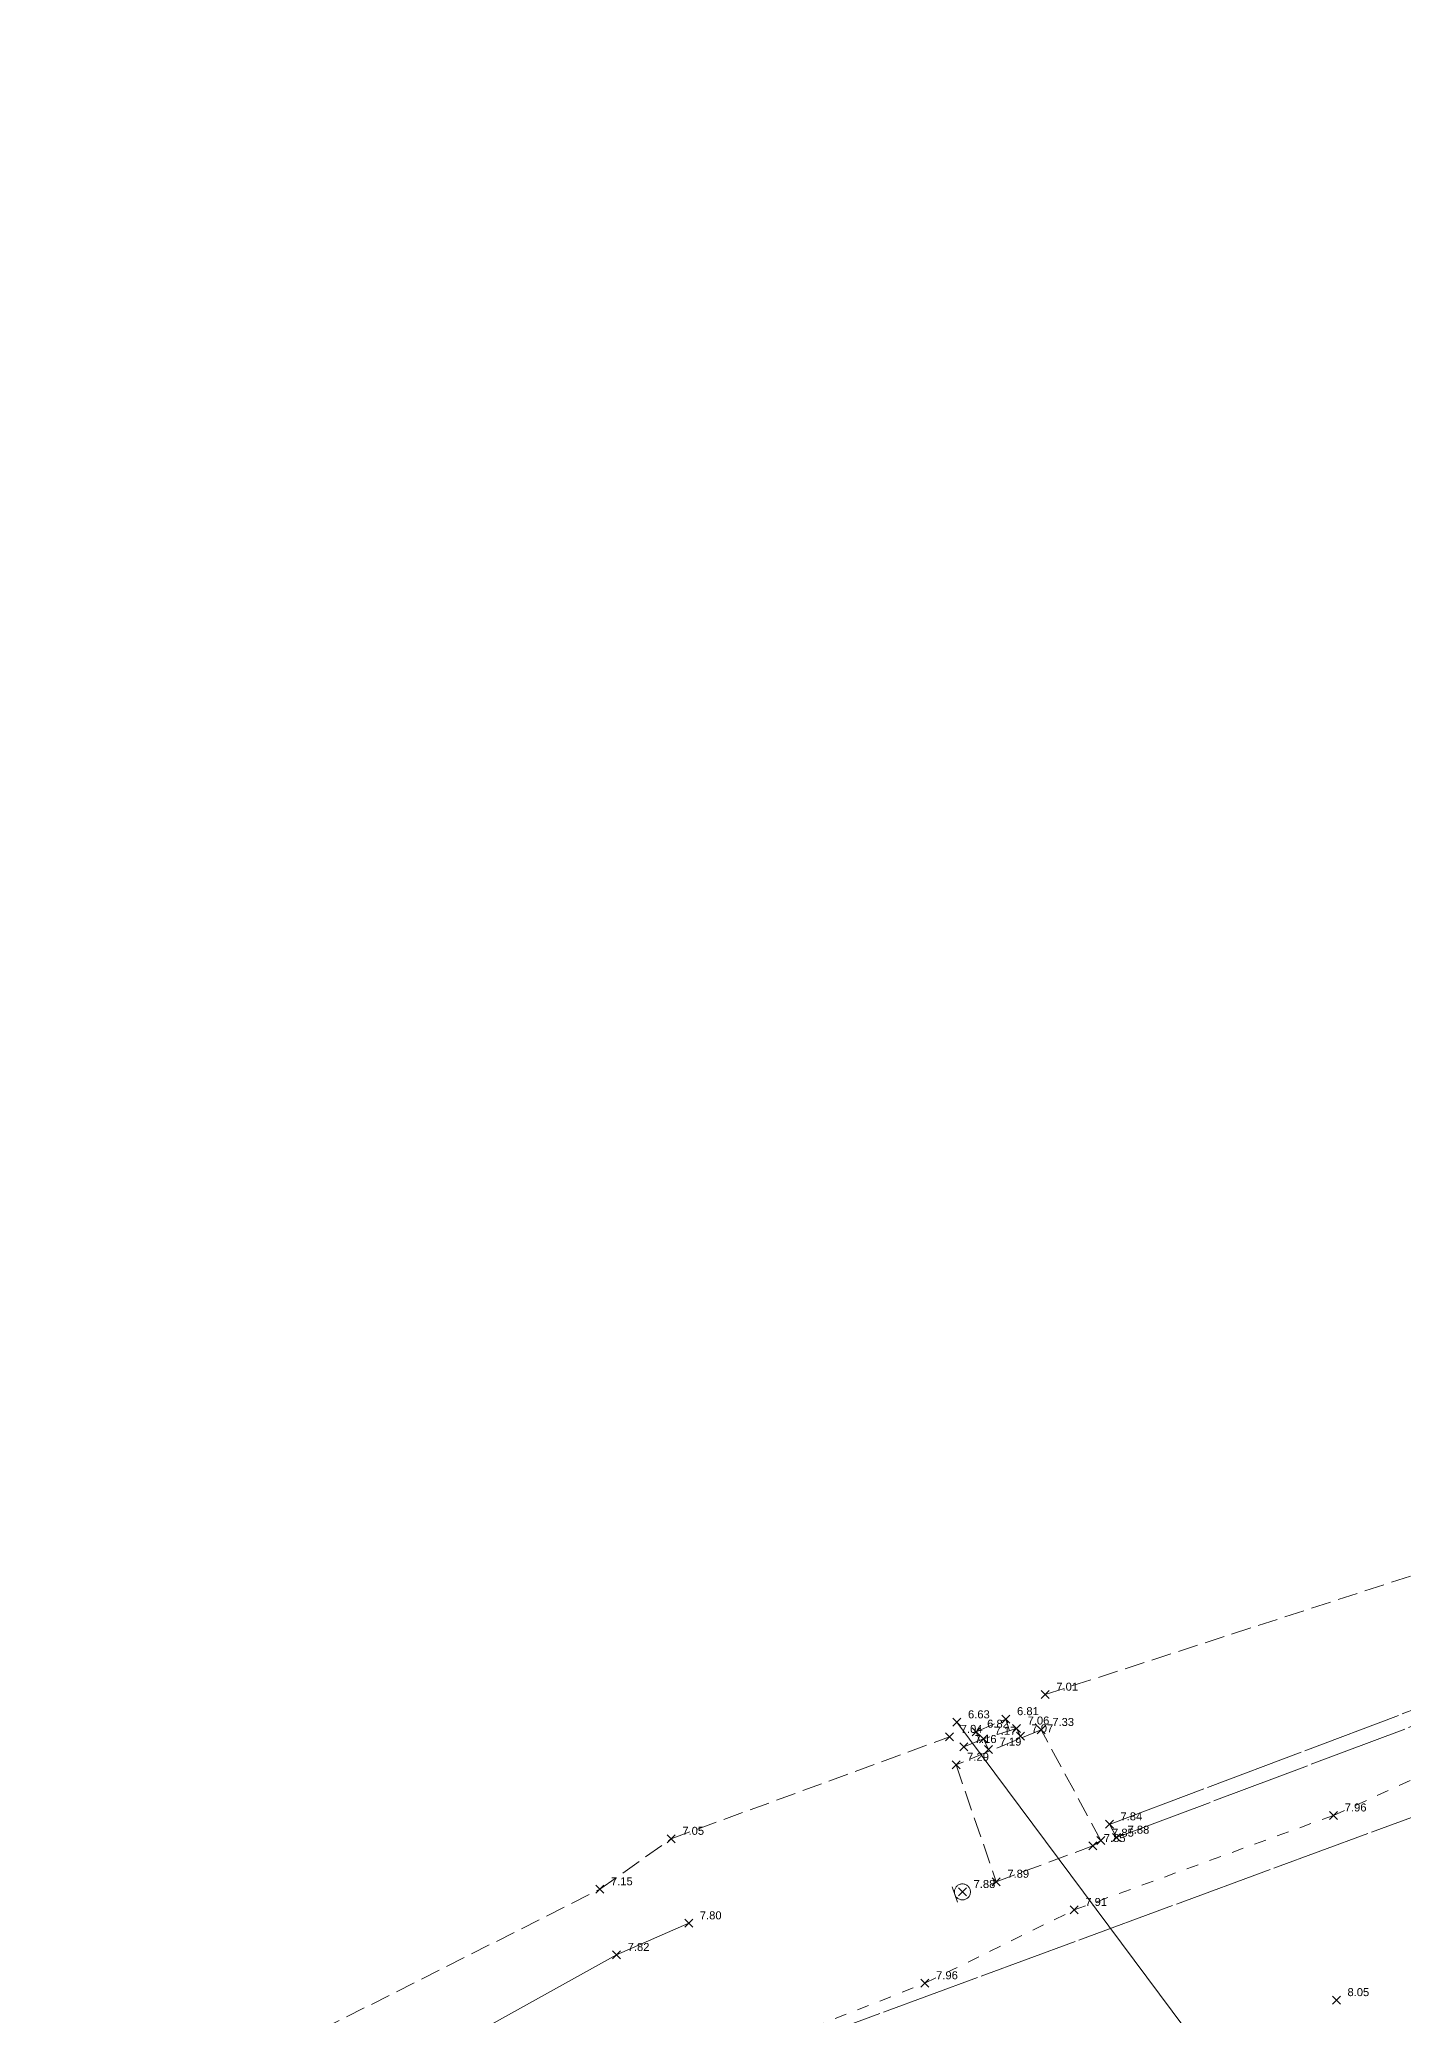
# Model space of a CAD drawing. Header units: metres. Extents: x 1232176 to 1232774, y 7198915 to 7199601.
# Drawn here: x 1232569.37 to 1232603.47, y 7199527.15 to 7199576.53 of the extents above; entities that cross this region are included whole.
import ezdxf

# ---------------------------------------------------------------- set-up
doc = ezdxf.new("R2010")
doc.units = ezdxf.units.M
doc.header["$PDMODE"] = 3
doc.header["$PDSIZE"] = 0.1
for name, pattern in [('LL_0821', [0.7, 0.5, -0.2]), ('LL_0829', [0.6, 0.3, -0.3]), ('OL_0942', [0.7, 0.5, -0.2]), ('SL_1146', [2.5, 2.5, 0]), ('Socle_Continu', [2.5, 2.5, 0]), ('YL_2901', [2.5, 2.5, 0])]:
    doc.linetypes.add(name, pattern=pattern)
for name, color, linetype, lineweight in [('CLOTU_SCS', 212, 'Socle_Continu', 13), ('NIVEL_SCS', 102, 'Socle_Continu', 13), ('SIGNV_SCS', 20, 'Socle_Continu', 13), ('SIGTA_SCI', 7, 'Socle_Continu', 13), ('SIGTO_SCI', 255, 'Socle_Continu', 13), ('VOIRI_SCS', 7, 'Socle_Continu', 13)]:
    doc.layers.add(name, color=color, linetype=linetype, lineweight=lineweight)
doc.layers.add('EAUPL_SCT', color=5, linetype='Socle_Continu', lineweight=13, true_color=0x0000ff)
doc.layers.add('SIGTS_PSS', color=7, linetype='Socle_Continu', lineweight=13, true_color=0x9966cc)
doc.styles.get("Standard").update_dxf_attribs({"font": 'arial.ttf'})
doc.linetypes.add('BL_0101', pattern='A,3,-0.2,0.2,-0.381,["ep",Standard,S=0.254,R=0,X=-0.2,Y=-0.1],-0.381,0.2,-0.2', length=4.562)
doc.linetypes.add('LL_0825', pattern='A,0,["∩",Standard,S=0.127,R=0,X=-0.06,Y=0],1', length=1)
doc.linetypes.add('OL_0943', pattern='A,0.4,["│",Standard,S=0.127,R=0,X=-0.32,Y=0.08],0.15,["l ı l ı l",Standard,S=0.127,R=0,X=-0.35,Y=0]', length=0.55)

# ---------------------------------------------------------------- blocks, each defined once
blk = doc.blocks.new('YP_1521')
at = {"layer": 'SIGTO_SCI', "color": 7, "linetype": 'Socle_Continu'}
blk.add_point((0, 0), dxfattribs=at)
at = {"layer": 'SIGTA_SCI', "linetype": 'Socle_Continu'}
blk.add_attdef('ALT', (0.278, 0.099), '', height=0.2, dxfattribs=at)
at = {"layer": 'SIGTA_SCI', "linetype": 'Socle_Continu', "flags": 9}
blk.add_attdef('CALQUE_ALT', (1.69, -1.18), '', height=0.2, dxfattribs=at)
at = {"layer": 'SIGTO_SCI', "linetype": 'Socle_Continu', "flags": 9}
for tag, p in [('ID', (1.69, 0.105)), ('NATURE', (1.69, -0.216)), ('FAMILLE', (1.69, -0.538)), ('CALQUE', (1.69, -0.859)), ('PCRS', (1.69, -1.823))]:
    blk.add_attdef(tag, p, '', height=0.2, dxfattribs=at)
blk = doc.blocks.new('HP_0569')
at = {"layer": 'SIGNV_SCS', "linetype": 'Socle_Continu'}
blk.add_line((-0.2, -0.2), (0.2, -0.2), dxfattribs=at)
blk.add_circle((0, 0), 0.2, dxfattribs=at)
at = {"layer": 'SIGNV_SCS', "linetype": 'Socle_Continu', "flags": 9}
for tag, p in [('ID', (0.713, 0.595)), ('NATURE', (0.713, 0.273)), ('FAMILLE', (0.713, -0.048)), ('CALQUE', (0.713, -0.369)), ('PCRS', (0.713, -0.69))]:
    blk.add_attdef(tag, p, '', height=0.2, dxfattribs=at)

msp = doc.modelspace()

# ---------------------------------------------------------------- linework, layer by layer
at = {"layer": 'CLOTU_SCS', "linetype": 'SL_1146'}
msp.add_polyline3d([(1232608.21, 7199536.483, 7.71), (1232596.119, 7199531.928, 7.84), (1232596.295, 7199531.595, 7.88), (1232608.321, 7199536.124, 7.91), (1232621.228, 7199540.938, 7.97), (1232630.061, 7199544.201, 7.99), (1232629.926, 7199544.551, 7.8), (1232621.213, 7199541.33, 7.75)], close=True, dxfattribs=at)
at = {"layer": 'EAUPL_SCT', "linetype": 'BL_0101'}
msp.add_polyline3d([(1232592.306, 7199534.477, 6.63), (1232627.79, 7199486.874, 6.93)], dxfattribs=at)
at = {"layer": 'NIVEL_SCS', "linetype": 'OL_0942'}
for points in [[(1232594.514, 7199535.169, 7.01), (1232607.543, 7199539.393, 6.99), (1232619.228, 7199542.967, 7), (1232628.38, 7199546.181, 6.98), (1232640.293, 7199550.439, 7.04), (1232649.357, 7199553.674, 7.03), (1232655.265, 7199555.475, 7.01), (1232655.733, 7199555.742, 6.9), (1232664.137, 7199558.748, 7.03), (1232673.644, 7199561.986, 7.1)], [(1232390.124, 7199367.771, 7.03), (1232392.496, 7199372.024, 6.57), (1232393.903, 7199371.532, 6.88), (1232401.458, 7199379.267, 6.92), (1232409.294, 7199390.385, 6.85), (1232419.608, 7199401.967, 6.95), (1232429.054, 7199412.884, 6.88), (1232437.42, 7199421.053, 6.94), (1232442.219, 7199426.191, 6.86), (1232452.999, 7199436.865, 7), (1232460.519, 7199444.733, 6.94), (1232468.001, 7199451.164, 6.98), (1232480.811, 7199461.463, 7.01), (1232491.956, 7199469.824, 6.94), (1232503.452, 7199477.604, 6.88), (1232515.607, 7199485.942, 7.12), (1232527.966, 7199494.564, 6.99), (1232539.911, 7199502.511, 7.01), (1232552.761, 7199511.933, 7.06), (1232561.282, 7199517.486, 6.99), (1232570.792, 7199523.966, 7.04), (1232583.381, 7199530.305, 7.15), (1232585.165, 7199531.567, 7.05), (1232592.125, 7199534.114, 7.04)]]:
    msp.add_polyline3d(points, dxfattribs=at)
at = {"layer": 'NIVEL_SCS', "linetype": 'OL_0943'}
msp.add_polyline3d([(1232390.966, 7199364.691, 7.74), (1232395.575, 7199369.584, 7.67), (1232402.65, 7199378.197, 7.72), (1232411.502, 7199389.102, 7.83), (1232421.148, 7199400.217, 7.72), (1232431.142, 7199410.883, 7.75), (1232439.186, 7199419.49, 7.57), (1232443.617, 7199424.544, 7.54), (1232454.394, 7199435.466, 7.73), (1232461.733, 7199442.57, 7.72), (1232469.515, 7199449.945, 7.66), (1232481.407, 7199459.478, 7.68), (1232493.336, 7199468.275, 7.73), (1232504.653, 7199475.728, 7.83), (1232516.748, 7199484.345, 7.73), (1232529.361, 7199492.804, 7.79), (1232540.669, 7199500.947, 7.79), (1232554.113, 7199510.281, 7.77), (1232562.36, 7199515.702, 7.91), (1232571.834, 7199522.021, 7.76), (1232583.799, 7199528.665, 7.82), (1232585.603, 7199529.455, 7.8)], dxfattribs=at)
at = {"layer": 'SIGTS_PSS', "linetype": 'YL_2901'}
msp.add_polyline3d([(1232242.852, 7198954.501, 9.55), (1232189.936, 7198952.042, 7.7), (1232261.971, 7199028.11, 7.52), (1232304.103, 7199106.496, 7.55), (1232331.072, 7199190.429, 7.6), (1232351.22, 7199279.26, 7.54), (1232386.124, 7199352.6, 7.55), (1232443.41, 7199421.398, 7.6), (1232502.151, 7199471.743, 7.73), (1232588.035, 7199526.334, 7.98), (1232660.288, 7199552.976, 8.2), (1232726.202, 7199576.527, 11.02)], dxfattribs=at)
at = {"layer": 'VOIRI_SCS', "linetype": 'LL_0829'}
msp.add_polyline3d([(1232563.141, 7199514.372, 7.89), (1232573.343, 7199519.874, 7.93), (1232585.321, 7199525.593, 7.98), (1232585.911, 7199525.753, 7.98), (1232591.509, 7199527.957, 7.96), (1232595.238, 7199529.79, 7.91), (1232601.724, 7199532.151, 7.96), (1232611.467, 7199536.595, 8.01), (1232624.707, 7199541.603, 8.01), (1232635.818, 7199545.941, 8.03), (1232645.963, 7199549.477, 8.14), (1232655.204, 7199552.678, 8.16), (1232657.823, 7199553.283, 8.21), (1232666.129, 7199556.12, 8.23), (1232673.103, 7199558.567, 8.3), (1232673.782, 7199559.202, 8.31)], dxfattribs=at)
at = {"layer": 'VOIRI_SCS', "linetype": 'LL_0821'}
for points in [[(1232592.875, 7199534.026, 7.168), (1232592.786, 7199534.243, 6.82), (1232593.532, 7199534.557, 6.81), (1232593.621, 7199534.268, 7.083)], [(1232593.893, 7199534.128, 7.07), (1232593.796, 7199534.322, 7.06), (1232592.971, 7199534.066, 7.17)]]:
    msp.add_polyline3d(points, dxfattribs=at)
msp.add_polyline3d([(1232594.413, 7199534.287, 7.33), (1232592.285, 7199533.416, 7.29), (1232593.29, 7199530.494, 7.89), (1232595.703, 7199531.387, 7.85), (1232595.908, 7199531.521, 7.85)], close=True, dxfattribs=at)
at = {"layer": 'VOIRI_SCS', "linetype": 'LL_0825'}
msp.add_polyline3d([(1232592.476, 7199533.861, 7.16), (1232592.971, 7199534.066, 7.17), (1232593.097, 7199533.796, 7.19)], dxfattribs=at)

# ---------------------------------------------------------------- block references
at = {"layer": 'SIGNV_SCS', "linetype": 'Socle_Continu', "rotation": 288.9886082806481}
msp.add_blockref('HP_0569', (1232592.446, 7199530.239, 7.88), dxfattribs=at)
at = {"layer": 'SIGTO_SCI', "linetype": 'Socle_Continu'}
ref = msp.add_blockref('YP_1521', (1232594.514, 7199535.169, 7.01), dxfattribs=at)
ref.add_attrib('ALT', '7.01', (1232594.792, 7199535.268, 7.01), dxfattribs={"layer": 'SIGTA_SCI', "linetype": 'Socle_Continu', "height": 0.2})
ref = msp.add_blockref('YP_1521', (1232592.306, 7199534.477, 6.63), dxfattribs=at)
ref.add_attrib('ALT', '6.63', (1232592.584, 7199534.576, 6.63), dxfattribs={"layer": 'SIGTA_SCI', "linetype": 'Socle_Continu', "height": 0.2})
ref = msp.add_blockref('YP_1521', (1232593.532, 7199534.557, 6.81), dxfattribs=at)
ref.add_attrib('ALT', '6.81', (1232593.81, 7199534.656, 6.81), dxfattribs={"layer": 'SIGTA_SCI', "linetype": 'Socle_Continu', "height": 0.2})
ref = msp.add_blockref('YP_1521', (1232593.796, 7199534.322, 7.06), dxfattribs=at)
ref.add_attrib('ALT', '7.06', (1232594.074, 7199534.421, 7.06), dxfattribs={"layer": 'SIGTA_SCI', "linetype": 'Socle_Continu', "height": 0.2})
ref = msp.add_blockref('YP_1521', (1232594.413, 7199534.287, 7.33), dxfattribs=at)
ref.add_attrib('ALT', '7.33', (1232594.691, 7199534.386, 7.33), dxfattribs={"layer": 'SIGTA_SCI', "linetype": 'Socle_Continu', "height": 0.2})
ref = msp.add_blockref('YP_1521', (1232592.125, 7199534.114, 7.04), dxfattribs=at)
ref.add_attrib('ALT', '7.04', (1232592.403, 7199534.213, 7.04), dxfattribs={"layer": 'SIGTA_SCI', "linetype": 'Socle_Continu', "height": 0.2})
ref = msp.add_blockref('YP_1521', (1232592.476, 7199533.861, 7.16), dxfattribs=at)
ref.add_attrib('ALT', '7.16', (1232592.754, 7199533.96, 7.16), dxfattribs={"layer": 'SIGTA_SCI', "linetype": 'Socle_Continu', "height": 0.2})
ref = msp.add_blockref('YP_1521', (1232592.786, 7199534.243, 6.82), dxfattribs=at)
ref.add_attrib('ALT', '6.82', (1232593.063, 7199534.342, 6.82), dxfattribs={"layer": 'SIGTA_SCI', "linetype": 'Socle_Continu', "height": 0.2})
ref = msp.add_blockref('YP_1521', (1232592.971, 7199534.066, 7.17), dxfattribs=at)
ref.add_attrib('ALT', '7.17', (1232593.249, 7199534.165, 7.17), dxfattribs={"layer": 'SIGTA_SCI', "linetype": 'Socle_Continu', "height": 0.2})
ref = msp.add_blockref('YP_1521', (1232593.097, 7199533.796, 7.19), dxfattribs=at)
ref.add_attrib('ALT', '7.19', (1232593.375, 7199533.895, 7.19), dxfattribs={"layer": 'SIGTA_SCI', "linetype": 'Socle_Continu', "height": 0.2})
ref = msp.add_blockref('YP_1521', (1232593.893, 7199534.128, 7.07), dxfattribs=at)
ref.add_attrib('ALT', '7.07', (1232594.171, 7199534.227, 7.07), dxfattribs={"layer": 'SIGTA_SCI', "linetype": 'Socle_Continu', "height": 0.2})
ref = msp.add_blockref('YP_1521', (1232592.285, 7199533.416, 7.29), dxfattribs=at)
ref.add_attrib('ALT', '7.29', (1232592.563, 7199533.515, 7.29), dxfattribs={"layer": 'SIGTA_SCI', "linetype": 'Socle_Continu', "height": 0.2})
ref = msp.add_blockref('YP_1521', (1232596.119, 7199531.928, 7.84), dxfattribs=at)
ref.add_attrib('ALT', '7.84', (1232596.396, 7199532.027, 7.84), dxfattribs={"layer": 'SIGTA_SCI', "linetype": 'Socle_Continu', "height": 0.2})
ref = msp.add_blockref('YP_1521', (1232601.724, 7199532.151, 7.96), dxfattribs=at)
ref.add_attrib('ALT', '7.96', (1232602.002, 7199532.25, 7.96), dxfattribs={"layer": 'SIGTA_SCI', "linetype": 'Socle_Continu', "height": 0.2})
ref = msp.add_blockref('YP_1521', (1232585.165, 7199531.567, 7.05), dxfattribs=at)
ref.add_attrib('ALT', '7.05', (1232585.443, 7199531.666, 7.05), dxfattribs={"layer": 'SIGTA_SCI', "linetype": 'Socle_Continu', "height": 0.2})
ref = msp.add_blockref('YP_1521', (1232595.703, 7199531.387, 7.85), dxfattribs=at)
ref.add_attrib('ALT', '7.85', (1232595.98, 7199531.485, 7.85), dxfattribs={"layer": 'SIGTA_SCI', "linetype": 'Socle_Continu', "height": 0.2})
ref = msp.add_blockref('YP_1521', (1232595.908, 7199531.521, 7.85), dxfattribs=at)
ref.add_attrib('ALT', '7.85', (1232596.186, 7199531.62, 7.85), dxfattribs={"layer": 'SIGTA_SCI', "linetype": 'Socle_Continu', "height": 0.2})
ref = msp.add_blockref('YP_1521', (1232596.295, 7199531.595, 7.88), dxfattribs=at)
ref.add_attrib('ALT', '7.88', (1232596.573, 7199531.694, 7.88), dxfattribs={"layer": 'SIGTA_SCI', "linetype": 'Socle_Continu', "height": 0.2})
ref = msp.add_blockref('YP_1521', (1232593.29, 7199530.494, 7.89), dxfattribs=at)
ref.add_attrib('ALT', '7.89', (1232593.568, 7199530.593, 7.89), dxfattribs={"layer": 'SIGTA_SCI', "linetype": 'Socle_Continu', "height": 0.2})
ref = msp.add_blockref('YP_1521', (1232583.381, 7199530.305, 7.15), dxfattribs=at)
ref.add_attrib('ALT', '7.15', (1232583.659, 7199530.404, 7.15), dxfattribs={"layer": 'SIGTA_SCI', "linetype": 'Socle_Continu', "height": 0.2})
ref = msp.add_blockref('YP_1521', (1232592.446, 7199530.239, 7.88), dxfattribs=at)
ref.add_attrib('ALT', '7.88', (1232592.724, 7199530.337, 7.88), dxfattribs={"layer": 'SIGTA_SCI', "linetype": 'Socle_Continu', "height": 0.2})
ref = msp.add_blockref('YP_1521', (1232585.603, 7199529.455, 7.8), dxfattribs=at)
ref.add_attrib('ALT', '7.80', (1232585.881, 7199529.554, 7.8), dxfattribs={"layer": 'SIGTA_SCI', "linetype": 'Socle_Continu', "height": 0.2})
ref = msp.add_blockref('YP_1521', (1232595.238, 7199529.79, 7.91), dxfattribs=at)
ref.add_attrib('ALT', '7.91', (1232595.516, 7199529.889, 7.91), dxfattribs={"layer": 'SIGTA_SCI', "linetype": 'Socle_Continu', "height": 0.2})
ref = msp.add_blockref('YP_1521', (1232583.799, 7199528.665, 7.82), dxfattribs=at)
ref.add_attrib('ALT', '7.82', (1232584.077, 7199528.764, 7.82), dxfattribs={"layer": 'SIGTA_SCI', "linetype": 'Socle_Continu', "height": 0.2})
ref = msp.add_blockref('YP_1521', (1232591.509, 7199527.957, 7.96), dxfattribs=at)
ref.add_attrib('ALT', '7.96', (1232591.787, 7199528.056, 7.96), dxfattribs={"layer": 'SIGTA_SCI', "linetype": 'Socle_Continu', "height": 0.2})
ref = msp.add_blockref('YP_1521', (1232601.792, 7199527.536, 8.05), dxfattribs=at)
ref.add_attrib('ALT', '8.05', (1232602.07, 7199527.635, 8.05), dxfattribs={"layer": 'SIGTA_SCI', "linetype": 'Socle_Continu', "height": 0.2})

doc.saveas('drawing.dxf')
